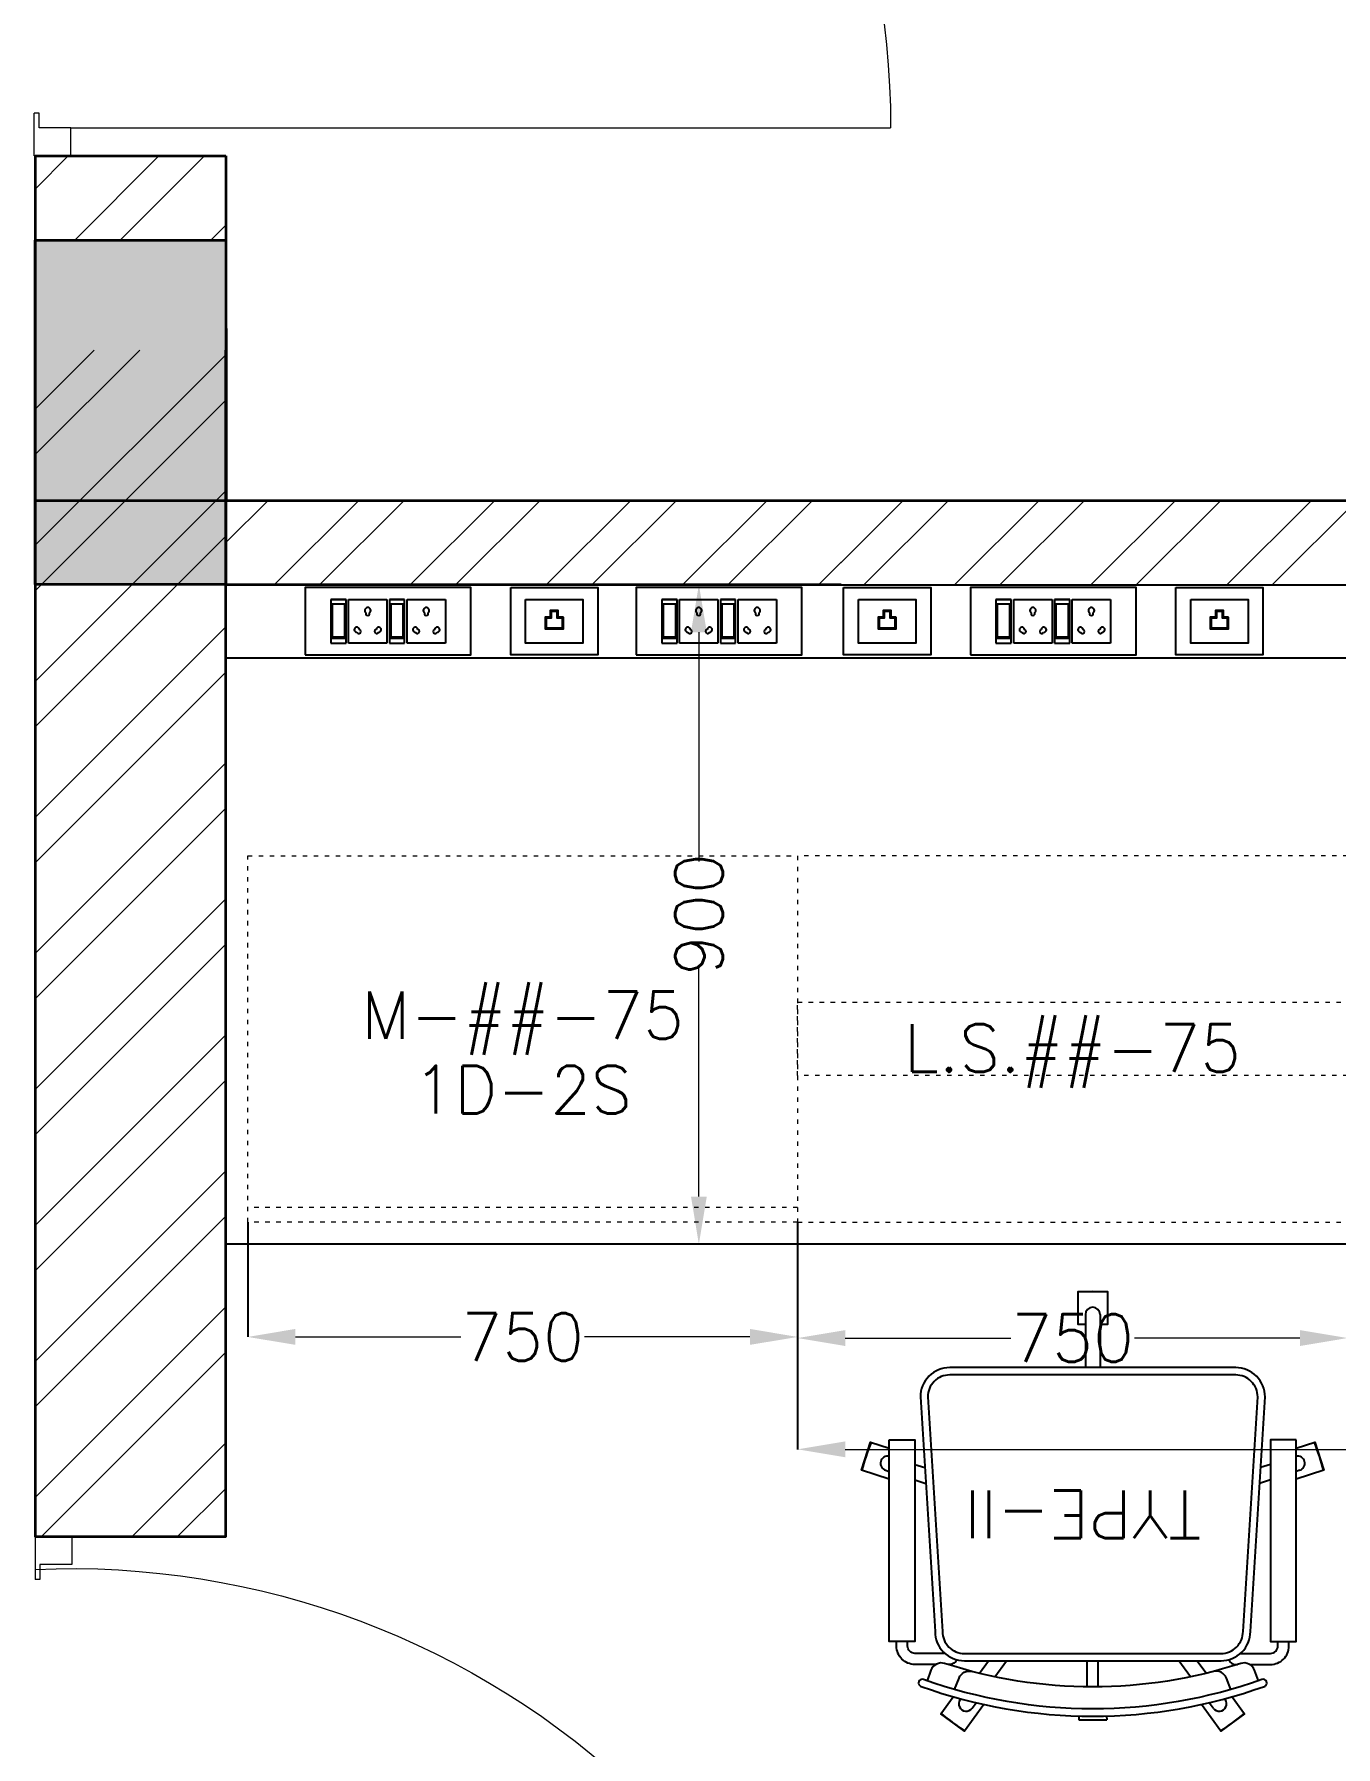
# Model space of a CAD drawing. Extents: x -52083 to 49512, y -145230 to 20224.
# Drawn here: x -30739 to -28964, y -12519 to -10182 of the extents above; entities that cross this region are included whole.
import ezdxf
from ezdxf.enums import TextEntityAlignment as Align

# ---------------------------------------------------------------- set-up
doc = ezdxf.new("R2010")
doc.units = 0
doc.header["$LTSCALE"] = 0.5
doc.header["$MEASUREMENT"] = 0
doc.header["$PDMODE"] = 32
doc.linetypes.add('ACAD_ISO03W100', pattern=[30, 12, -18])
for name, color, linetype, lineweight in [('1200x2100 Door', 5, 'Continuous', 5), ('COL', 1, 'Continuous', 35), ('DIM', 3, 'Continuous', 5), ('Hatch-1', 8, 'Continuous', 5), ('Sa-Block Text', 7, 'Continuous', 18), ('wall-1', 7, 'Continuous', 35)]:
    doc.layers.add(name, color=color, linetype=linetype, lineweight=lineweight)
for name, color, linetype in [('GC-2', 22, 'Continuous'), ('GF-1', 21, 'Continuous'), ('PDF_Text', 5, 'Continuous'), ('SA-6MRP', 1, 'Continuous'), ('SA-6MUP', 223, 'Continuous'), ('SA-FUR', 3, 'Continuous'), ('SA-Lan', 3, 'Continuous')]:
    doc.layers.add(name, color=color, linetype=linetype)
doc.styles.get("Standard").update_dxf_attribs({"font": 'romans.shx'})
doc.dimstyles.new('Sa-dim', dxfattribs={"dimtxt": 65, "dimasz": 65, "dimexe": 0, "dimexo": 0, "dimtad": 0, "dimdec": 0, "dimdsep": 46, "dimtxsty": 'Standard', "dimcen": 0, "dimclrd": 256, "dimclre": 7, "dimclrt": 1, "dimadec": 0, "dimazin": 0, "dimtfac": 1, "dimtdec": 0, "dimtmove": 0, "dimatfit": 3, "dimfxl": 1, "dimlwd": -1, "dimarcsym": 0})
pattern_1 = [(45, (5394.74, 2e-13), (-92.80777, 92.80777), []), (45, (5456.61, 2e-13), (-92.80777, 92.80777), [])]

# ---------------------------------------------------------------- blocks, each defined once
blk = doc.blocks.new('SD 1200x2100')
at = {"layer": '1200x2100 Door'}
for p, q in [((289771.1, 46661.9), (289771.1, 46711.8)), ((289771.1, 46711.8), (289829.5, 46711.8)), ((289771.1, 46661.9), (289771.1, 46711.8)), ((289809.4, 46661.9), (289809.4, 46705.1)), ((289809.4, 46705.1), (289829.5, 46705.1)), ((289829.5, 46705.1), (289829.5, 46711.8)), ((290971.1, 46711.8), (290912.7, 46711.8)), ((290912.7, 46705.1), (290912.7, 46711.8)), ((290932.8, 46705.1), (290912.7, 46705.1)), ((290932.8, 46661.9), (290932.8, 46705.1)), ((290971.1, 46661.9), (290971.1, 46711.8)), ((289771.1, 46661.9), (289809.4, 46661.9)), ((290971.1, 46661.9), (290932.8, 46661.9)), ((290932.8, 46661.9), (290932.8, 45543.9))]:
    blk.add_line(p, q, dxfattribs=at)
blk.add_arc((290932.8, 46661.9), 1118, 177.4426, 270, dxfattribs=at)
blk = doc.blocks.new('*D630')
at = {"layer": 'Defpoints', "color": 0, "transparency": 16777216}
for p in [(-29697.5, -11833.3), (-25497.5, -11833.3), (-29697.5, -12113.3)]:
    blk.add_point(p, dxfattribs=at)
at = {"layer": 'DIM', "color": 7, "lineweight": -2, "transparency": 16777216}
for p, q in [((-29697.5, -11833.3), (-29697.5, -12113.3)), ((-25497.5, -11833.3), (-25497.5, -12113.3))]:
    blk.add_line(p, q, dxfattribs=at)
at = {"layer": 'DIM', "transparency": 16777216}
for p, q in [((-29632.5, -12113.3), (-27696.4, -12113.3)), ((-25562.5, -12113.3), (-27498.6, -12113.3))]:
    blk.add_line(p, q, dxfattribs=at)
for points in [[(-29632.5, -12102.4), (-29632.5, -12124.1), (-29697.5, -12113.3)], [(-25562.5, -12102.4), (-25562.5, -12124.1), (-25497.5, -12113.3)]]:
    blk.add_solid(points, dxfattribs=at)
at = {"layer": 'DIM', "color": 1, "transparency": 16777216, "insert": (-27597.5, -12113.3), "char_height": 65, "attachment_point": 5}
blk.add_mtext('4200', dxfattribs=at)
blk = doc.blocks.new('*U610')
at = {"layer": 'SA-FUR', "color": 230, "linetype": 'ACAD_ISO03W100', "lineweight": 13}
for points in [[(750, 500), (0, 500), (0, 0), (750, 0)], [(750, 200), (0, 200), (0, 300), (750, 300)]]:
    blk.add_lwpolyline(points, close=True, dxfattribs=at)
at = {"layer": 'SA-FUR', "color": 7}
blk.add_attdef('TAG-2', text='', height=65, rotation=180, dxfattribs=at).set_placement((375, 295), align=Align.CENTER)
blk = doc.blocks.new('*D631')
at = {"layer": 'Defpoints', "color": 0, "transparency": 16777216}
for p in [(-29697.5, -11803.3), (-28947.5, -11803.3), (-28947.5, -11961.4)]:
    blk.add_point(p, dxfattribs=at)
at = {"layer": 'DIM', "color": 7, "lineweight": -2, "transparency": 16777216}
for p, q in [((-29697.5, -11803.3), (-29697.5, -11961.4)), ((-28947.5, -11803.3), (-28947.5, -11961.4))]:
    blk.add_line(p, q, dxfattribs=at)
at = {"layer": 'DIM', "transparency": 16777216}
for p, q in [((-29632.5, -11961.4), (-29406.7, -11961.4)), ((-29012.5, -11961.4), (-29238.3, -11961.4))]:
    blk.add_line(p, q, dxfattribs=at)
for points in [[(-29632.5, -11950.6), (-29632.5, -11972.3), (-29697.5, -11961.4)], [(-29012.5, -11950.6), (-29012.5, -11972.3), (-28947.5, -11961.4)]]:
    blk.add_solid(points, dxfattribs=at)
at = {"layer": 'DIM', "color": 1, "transparency": 16777216, "insert": (-29322.5, -11961.4), "char_height": 65, "attachment_point": 5}
blk.add_mtext('750', dxfattribs=at)
blk = doc.blocks.new('PCH-7022')
at = {"layer": 'GC-2', "color": 30, "ltscale": 10}
for p, q in [((-18.7, 254.1), (-19.1, 259.1)), ((18.7, 254.1), (19.1, 259.1)), ((-164.5, 243.5), (-159, 235.9)), ((164.5, 243.5), (159, 235.9)), ((-180.7, 231.7), (-179.9, 230.6)), ((-7.5, 214.3), (-7.5, 178.7)), ((7.5, 214.3), (7.5, 178.7)), ((180.7, 231.7), (179.9, 230.6)), ((-154.6, 195.8), (-142.2, 178.7)), ((-133.4, 200.6), (-117.5, 178.7)), ((133.4, 200.6), (117.5, 178.7)), ((154.6, 195.8), (142.2, 178.7)), ((-242.5, -68.3), (-227.6, -63.4)), ((242.5, -68.3), (227.6, -63.4)), ((-282.4, -81.2), (-277.5, -79.7)), ((-242.5, -89.3), (-229, -84.9)), ((242.5, -89.3), (229, -84.9)), ((282.4, -81.2), (277.5, -79.7)), ((-10, -293.7), (-10, -221.3)), ((10, -293.7), (10, -221.3))]:
    blk.add_line(p, q, dxfattribs=at)
for points in [[(-190.2, 227.7), (-207.2, 251.2), (-174.8, 274.7), (-148.4, 238.3)], [(148.4, 238.3), (174.8, 274.7), (207.2, 251.2), (190.2, 227.7)], [(-277.5, -111.2), (-302.9, -119.5), (-315.3, -81.4), (-277.5, -69.1)], [(277.5, -69.1), (315.3, -81.4), (302.9, -119.5), (277.5, -111.2)], [(10, -280), (20, -280), (20, -325), (-20, -325), (-20, -280), (-10, -280)]]:
    blk.add_lwpolyline(points, dxfattribs=at)
for points in [[(19.1, 259.1, 0.013665), (-19.1, 259.1)], [(-225.9, 205.9), (-220.6, 191.5, 0.403288), (-201.9, 182.4), (-201.9, 182.4, -0.158526), (201.9, 182.4), (201.9, 182.4, 0.403288), (220.6, 191.5), (225.9, 205.9)], [(-193.1, 216.5, 0.029136), (-192.6, 216.6)], [(-188.5, 217.8), (-182.3, 202.3, 0.378791), (-164.6, 193.3)], [(188.5, 217.8), (182.3, 202.3), (182.3, 202.3, -0.378791), (164.6, 193.3)], [(192.6, 216.6, 0.029136), (193.1, 216.5, 0.029136)], [(-214.2, 183.7), (-242.5, 183.7, 0.414214), (-267.5, 158.7), (-267.5, 152.3)], [(-201.5, 168.7), (-242.5, 168.7, 0.414214), (-252.5, 158.7), (-252.5, 152.3)], [(-185.7, 177.3, 0.311343), (-195, 183.7), (-197.6, 183.7)], [(185.7, 177.3, -0.311343), (195, 183.7), (197.6, 183.7)], [(201.5, 168.7), (242.5, 168.7, -0.414214), (252.5, 158.7), (252.5, 152.3)], [(214.2, 183.7), (242.5, 183.7, -0.414214), (267.5, 158.7), (267.5, 152.3)]]:
    blk.add_lwpolyline(points, format="xyb", dxfattribs=at)
for points in [[(-234.1, 213.6), (-234.1, 213.6, 0.416344), (-237.1, 207.2, 0.412086), (-230.7, 204.2), (-230.7, 204.2, -0.174031), (230.7, 204.2), (230.7, 204.2, 0.412086), (237.1, 207.2), (237.1, 207.2, 0.416344), (234.1, 213.6), (234.1, 213.6, 0.174031)], [(-195, -221.3), (195, -221.3, 0.414214), (235, -181.3), (215, 138.7, 0.414214), (175, 178.7), (-175, 178.7, 0.414214), (-215, 138.7), (-235, -181.3, 0.414214)], [(-195, -211.3), (195, -211.3, 0.414214), (225, -181.3), (205, 138.7, 0.414214), (175, 168.7), (-175, 168.7, 0.414214), (-205, 138.7), (-225, -181.3, 0.414214)]]:
    blk.add_lwpolyline(points, format="xyb", close=True, dxfattribs=at)
for points in [[(-237.1, 207.2), (-237.1, 207.2)], [(-277.5, -122.7), (-242.5, -122.7), (-242.5, 152.3), (-277.5, 152.3)], [(277.5, -122.7), (242.5, -122.7), (242.5, 152.3), (277.5, 152.3)]]:
    blk.add_lwpolyline(points, close=True, dxfattribs=at)
for centre, radius, start, end in [((0, 0), 325, 122.4719, 129.5281), ((0, 0), 325, 50.4719, 57.5281), ((-172.6, 237.6), 10, 36, 216), ((172.6, 237.6), 10, 324, 144), ((0, 0), 325, 194.4719, 201.5281), ((-279.3, -90.7), 10, 108, 280.2877), ((279.3, -90.7), 10, 259.7123, 72), ((0, 0), 325, 338.4719, 345.5281), ((0, -293.7), 10, 180, 0), ((0, 0), 325, 266.4719, 273.5281)]:
    blk.add_arc(centre, radius, start, end, dxfattribs=at)
at = {"layer": 'PDF_Text', "insert": (13.6, -21), "char_height": 65, "width": 310.353, "attachment_point": 5}
blk.add_mtext('{\\C1;TYPE-II}', dxfattribs=at)
blk = doc.blocks.new('*U614')
for points in [[(-59.4, 46), (59.4, 46), (59.4, -46), (-59.4, -46)], [(-39.1, 29.8), (39.1, 29.8), (39.1, -29.8), (-39.1, -29.8)], [(12.4, 5.6), (5.4, 5.6), (5.4, 14.6), (-5.4, 14.6), (-5.4, 5.6), (-12.4, 5.6), (-12.4, -10.5), (12.4, -10.5)], [(11.1, 4.3), (4.1, 4.3), (4.1, 13.4), (-4.1, 13.4), (-4.1, 4.3), (-11.1, 4.3), (-11.1, -9.2), (11.1, -9.2)]]:
    blk.add_lwpolyline(points, close=True)
at = {"layer": 'Sa-Block Text', "flags": 1}
for tag, p in [('PROJECTNAME', (15.2, 670.6)), ('FLOOR', (15.2, 581.1)), ('LABNAME', (15.2, 471.6)), ('ITEMNO:', (15.2, 374.3))]:
    blk.add_attdef(tag, text='', height=65, dxfattribs=at).set_placement(p, align=Align.MIDDLE_CENTER)
at = {"layer": 'Sa-Block Text'}
blk.add_attdef('CATALOGUE', text='', height=65, dxfattribs=at).set_placement((15.2, 223), align=Align.MIDDLE_CENTER)
blk = doc.blocks.new('*U613')
for p, q in [((-78.1, 29.8), (-78.1, -29.8)), ((-78.1, 29.8), (-78.1, -29.8)), ((-57.3, 29.8), (-78.1, 29.8)), ((-78.1, 29.8), (-57.3, 29.8)), ((-57.3, -29.8), (-57.3, 29.8)), ((-53.9, 29.8), (-1.7, 29.8)), ((-53.9, -29.8), (-53.9, 29.8)), ((-1.7, 29.8), (-1.7, -29.8)), ((1.7, 29.8), (1.7, -29.8)), ((1.7, 29.8), (1.7, -29.8)), ((22.5, 29.8), (1.7, 29.8)), ((1.7, 29.8), (22.5, 29.8)), ((22.5, -29.8), (22.5, 29.8)), ((25.9, -29.8), (25.9, 29.8)), ((25.9, 29.8), (78.1, 29.8)), ((78.1, 29.8), (78.1, -29.8)), ((-76.3, 23.3), (-76.3, -23.3)), ((-59.1, 23.3), (-76.3, 23.3)), ((-59.1, -23.3), (-59.1, 23.3)), ((3.5, 23.3), (3.5, -23.3)), ((20.7, 23.3), (3.5, 23.3)), ((20.7, -23.3), (20.7, 23.3)), ((-76.3, -21.2), (-59.1, -21.2)), ((-76.3, -23.3), (-59.1, -23.3)), ((3.5, -21.2), (20.7, -21.2)), ((3.5, -23.3), (20.7, -23.3)), ((-78.1, -29.8), (-57.3, -29.8)), ((-1.7, -29.8), (-53.9, -29.8)), ((1.7, -29.8), (22.5, -29.8)), ((78.1, -29.8), (25.9, -29.8))]:
    blk.add_line(p, q)
blk.add_lwpolyline([(-113, -46), (113, -46), (113, 46), (-113, 46)], close=True)
for centre, radius, start, end in [((-27.8, 14.7), 4.06, 307.1584, 232.8416), ((-27.8, 10.6), 2.59, 161.4031, 18.5969), ((52, 14.7), 4.06, 307.1584, 232.8416), ((52, 10.6), 2.59, 161.4031, 18.5969), ((-42.7, -11.6), 3.5, 5.2689, 272.51), ((-39.9, -14), 2.82, 202.6838, 75.0951), ((-15.7, -14), 2.82, 104.9049, 337.3162), ((-12.9, -11.6), 3.5, 267.49, 174.7311), ((37.1, -11.6), 3.5, 5.2689, 272.51), ((39.9, -14), 2.82, 202.6838, 75.0951), ((64.1, -14), 2.82, 104.9049, 337.3162), ((66.9, -11.6), 3.5, 267.49, 174.7311)]:
    blk.add_arc(centre, radius, start, end)
at = {"layer": 'Sa-Block Text', "flags": 1}
for tag, p in [('PROJECTNAME', (14.8, 619.1)), ('FLOOR', (14.8, 529.6)), ('LABNAME', (14.8, 420.1)), ('ITEMNO:', (14.8, 322.8))]:
    blk.add_attdef(tag, text='', height=65, dxfattribs=at).set_placement(p, align=Align.MIDDLE_CENTER)
at = {"layer": 'Sa-Block Text'}
blk.add_attdef('CATALOGUE', text='', height=65, dxfattribs=at).set_placement((14.8, 173.9), align=Align.MIDDLE_CENTER)
blk = doc.blocks.new('*U91')
at = {"layer": 'SA-FUR', "color": 230, "linetype": 'ACAD_ISO03W100', "lineweight": 13}
blk.add_line((750, 20), (0, 20), dxfattribs=at)
blk.add_lwpolyline([(0, 500), (750, 500), (750, 0), (0, 0)], close=True, dxfattribs=at)
at = {"layer": 'SA-FUR', "color": 7}
for tag, p in [('TAG', (375, 250)), ('TAG-2', (375, 148.4))]:
    blk.add_attdef(tag, text='', height=65, dxfattribs=at).set_placement(p, align=Align.CENTER)
blk = doc.blocks.new('*D680')
at = {"layer": 'Defpoints', "color": 0, "transparency": 16777216}
for p in [(-30447.5, -11803.3), (-29697.5, -11803.3), (-29697.5, -11959.9)]:
    blk.add_point(p, dxfattribs=at)
at = {"layer": 'DIM', "color": 7, "lineweight": -2, "transparency": 16777216}
for p, q in [((-30447.5, -11803.3), (-30447.5, -11959.9)), ((-29697.5, -11803.3), (-29697.5, -11959.9))]:
    blk.add_line(p, q, dxfattribs=at)
at = {"layer": 'DIM', "transparency": 16777216}
for p, q in [((-30382.5, -11959.9), (-30156.7, -11959.9)), ((-29762.5, -11959.9), (-29988.3, -11959.9))]:
    blk.add_line(p, q, dxfattribs=at)
for points in [[(-30382.5, -11949), (-30382.5, -11970.7), (-30447.5, -11959.9)], [(-29762.5, -11949), (-29762.5, -11970.7), (-29697.5, -11959.9)]]:
    blk.add_solid(points, dxfattribs=at)
at = {"layer": 'DIM', "color": 1, "transparency": 16777216, "insert": (-30072.5, -11959.9), "char_height": 65, "attachment_point": 5}
blk.add_mtext('750', dxfattribs=at)
blk = doc.blocks.new('*D681')
at = {"layer": 'Defpoints', "color": 0, "transparency": 16777216}
for p in [(-29638.3, -10933.3), (-29832.2, -11833.3), (-29638.3, -11833.3)]:
    blk.add_point(p, dxfattribs=at)
at = {"layer": 'Hatch-1', "color": 7, "lineweight": -2, "transparency": 16777216}
for p, q in [((-29638.3, -10933.3), (-29832.2, -10933.3)), ((-29638.3, -11833.3), (-29832.2, -11833.3))]:
    blk.add_line(p, q, dxfattribs=at)
at = {"layer": 'Hatch-1', "transparency": 16777216}
for p, q in [((-29832.2, -10998.3), (-29832.2, -11311)), ((-29832.2, -11768.3), (-29832.2, -11455.6))]:
    blk.add_line(p, q, dxfattribs=at)
for points in [[(-29843, -10998.3), (-29821.4, -10998.3), (-29832.2, -10933.3)], [(-29843, -11768.3), (-29821.4, -11768.3), (-29832.2, -11833.3)]]:
    blk.add_solid(points, dxfattribs=at)
at = {"layer": 'Hatch-1', "color": 1, "transparency": 16777216, "insert": (-29832.2, -11383.3), "char_height": 65, "attachment_point": 5, "rotation": 90}
blk.add_mtext('900', dxfattribs=at)
blk = doc.blocks.new('*U615')
at = {"ltscale": 300}
for p, q in [((-78.1, 29.8), (-78.1, -29.8)), ((-78.1, 29.8), (-78.1, -29.8)), ((-57.3, 29.8), (-78.1, 29.8)), ((-78.1, 29.8), (-57.3, 29.8)), ((-57.3, -29.8), (-57.3, 29.8)), ((-53.9, 29.8), (-1.7, 29.8)), ((-53.9, -29.8), (-53.9, 29.8)), ((-1.7, 29.8), (-1.7, -29.8)), ((1.7, 29.8), (1.7, -29.8)), ((1.7, 29.8), (1.7, -29.8)), ((22.5, 29.8), (1.7, 29.8)), ((1.7, 29.8), (22.5, 29.8)), ((22.5, -29.8), (22.5, 29.8)), ((25.9, -29.8), (25.9, 29.8)), ((25.9, 29.8), (78.1, 29.8)), ((78.1, 29.8), (78.1, -29.8)), ((-76.3, 23.3), (-76.3, -23.3)), ((-59.1, 23.3), (-76.3, 23.3)), ((-59.1, -23.3), (-59.1, 23.3)), ((3.5, 23.3), (3.5, -23.3)), ((20.7, 23.3), (3.5, 23.3)), ((20.7, -23.3), (20.7, 23.3)), ((-76.3, -21.2), (-59.1, -21.2)), ((-76.3, -23.3), (-59.1, -23.3)), ((3.5, -21.2), (20.7, -21.2)), ((3.5, -23.3), (20.7, -23.3)), ((-78.1, -29.8), (-57.3, -29.8)), ((-1.7, -29.8), (-53.9, -29.8)), ((1.7, -29.8), (22.5, -29.8)), ((78.1, -29.8), (25.9, -29.8))]:
    blk.add_line(p, q, dxfattribs=at)
blk.add_lwpolyline([(-113, -46), (113, -46), (113, 46), (-113, 46)], close=True, dxfattribs=at)
for centre, radius, start, end in [((-27.8, 14.7), 4.06, 307.1584, 232.8416), ((-27.8, 10.6), 2.59, 161.4031, 18.5969), ((52, 14.7), 4.06, 307.1584, 232.8416), ((52, 10.6), 2.59, 161.4031, 18.5969), ((-42.7, -11.6), 3.5, 5.2689, 272.51), ((-39.9, -14), 2.82, 202.6838, 75.0951), ((-15.7, -14), 2.82, 104.9049, 337.3162), ((-12.9, -11.6), 3.5, 267.49, 174.7311), ((37.1, -11.6), 3.5, 5.2689, 272.51), ((39.9, -14), 2.82, 202.6838, 75.0951), ((64.1, -14), 2.82, 104.9049, 337.3162), ((66.9, -11.6), 3.5, 267.49, 174.7311)]:
    blk.add_arc(centre, radius, start, end, dxfattribs=at)
at = {"layer": 'Sa-Block Text', "flags": 1}
for tag, p in [('PROJECTNAME', (102.4, 776)), ('FLOOR', (102.4, 686.5)), ('LABNAME', (102.4, 577)), ('ITEMNO:', (102.4, 479.7))]:
    blk.add_attdef(tag, text='', height=65, dxfattribs=at).set_placement(p, align=Align.MIDDLE_CENTER)
at = {"layer": 'Sa-Block Text'}
blk.add_attdef('CATALOGUE', text='', height=65, dxfattribs=at).set_placement((102.4, 360.5), align=Align.MIDDLE_CENTER)

msp = doc.modelspace()

# ---------------------------------------------------------------- hatches: boundary and pattern name
at = {"layer": 'COL'}
h = msp.add_hatch(color=256, dxfattribs=at)
h.dxf.hatch_style = 1
h.paths.add_polyline_path([(-30477.5, -10463.3), (-30737.5, -10463.3), (-30737.5, -10933.3), (-30477.5, -10933.3)])
at = {"layer": 'Hatch-1'}
h = msp.add_hatch(dxfattribs=at)
h.set_pattern_fill('ANSI32,_O', color=256, scale=350)
h.set_pattern_definition(pattern_1)
h.paths.add_polyline_path([(-30737.5, -10348.3), (-30477.5, -10348.3), (-30477.5, -10463.3), (-30737.5, -10463.3)])
h = msp.add_hatch(dxfattribs=at)
h.set_pattern_fill('ANSI32,_O', color=256, scale=350)
h.set_pattern_definition([(45, (-126029.9, 2e-13), (-92.80777, 92.80777), []), (45, (-125968.02, 2e-13), (-92.80777, 92.80777), [])])
h.paths.add_polyline_path([(-30477.5, -10613.3), (-30737.5, -10613.3), (-30737.5, -12232.3), (-30477.5, -12232.3)])

# ---------------------------------------------------------------- linework, layer by layer
at = {"layer": 'COL', "elevation": 2637.8}
msp.add_lwpolyline([(-30737.5, -10463.3), (-30477.5, -10463.3), (-30477.5, -10933.3), (-30737.5, -10933.3)], close=True, dxfattribs=at)
at = {"layer": 'Hatch-1', "elevation": 2637.8}
msp.add_lwpolyline([(-30737.5, -10348.3), (-30477.5, -10348.3), (-30477.5, -10463.3), (-30737.5, -10463.3)], close=True, dxfattribs=at)
at = {"layer": 'SA-FUR'}
for p, q in [((-30477.5, -11833.3, 2637.8), (-30477.5, -10933.3, 2637.8)), ((-30477.5, -11683.3, 2637.8), (-30477.5, -11033.3, 2637.8)), ((-25497.5, -11833.3, 2637.8), (-30477.5, -11833.3, 2637.8))]:
    msp.add_line(p, q, dxfattribs=at)
at = {"layer": 'SA-FUR', "elevation": 2637.8}
msp.add_lwpolyline([(-30477.5, -11033.3), (-24417.5, -11033.3), (-24417.5, -10933.3), (-30477.5, -10933.3)], close=True, dxfattribs=at)
at = {"layer": 'wall-1', "color": 7}
for p, q in [((-30737.5, -10348.3, 2637.8), (-30477.5, -10348.2, 2637.8)), ((-30476.7, -10933.3, 2637.8), (-24317.5, -10933.3, 2637.8))]:
    msp.add_line(p, q, dxfattribs=at)
at = {"layer": 'wall-1', "color": 7, "elevation": 2637.8}
for points in [[(-30737.5, -10348.3), (-30737.5, -10818.3), (-30476.6, -10818.3), (-30476.7, -10348.3)], [(-30737.5, -10613.3), (-30737.5, -12232.3), (-30477.5, -12232.3), (-30477.5, -10613.3)]]:
    msp.add_lwpolyline(points, dxfattribs=at)

# ---------------------------------------------------------------- block references
at = {"layer": '1200x2100 Door', "xscale": -1, "rotation": 90}
for p in [(15973.2, 280622.8, 2637.8), (15974.3, 277538.8, 2637.8)]:
    msp.add_blockref('SD 1200x2100', p, dxfattribs=at)
at = {"layer": 'GF-1', "color": 7, "rotation": 180}
msp.add_blockref('PCH-7022', (-29295.1, -12223.1, 2637.8), dxfattribs=at)
at = {"layer": 'SA-6MRP', "color": 7}
msp.add_blockref('*U615', (-29804.6, -10983.3, 2637.8), dxfattribs=at)
at = {"layer": 'SA-6MUP', "color": 7}
for p in [(-30256, -10983.3, 2637.8), (-29348.9, -10983.3, 2637.8)]:
    msp.add_blockref('*U613', p, dxfattribs=at)
at = {"layer": 'SA-FUR'}
msp.add_blockref('*U91', (-30447.5, -11803.3, 2637.8), dxfattribs=at).add_auto_attribs({'TAG': 'M-##-75', 'TAG-2': '1D-2S'})
at = {"layer": 'SA-FUR', "rotation": 180}
msp.add_blockref('*U610', (-28947.5, -11303.3, 2637.8), dxfattribs=at).add_auto_attribs({'TAG-2': 'L.S.##-75'})
at = {"layer": 'SA-Lan', "color": 7}
for p in [(-30029.4, -10983.3, 2637.8), (-29575.4, -10983.3, 2637.8), (-29122.3, -10983.3, 2637.8)]:
    msp.add_blockref('*U614', p, dxfattribs=at)

# ---------------------------------------------------------------- dimensions: what is measured, and where the dimension line sits
at = {"layer": 'DIM', "color": 7}
dim = msp.add_linear_dim(base=(-29697.5, -11959.9, 2637.8), p1=(-30447.5, -11803.3, 2637.8), p2=(-29697.5, -11803.3, 2637.8), dimstyle='Sa-dim', override={"dimtmove": 1}, dxfattribs=at)
dim.commit()
dim.dimension.update_dxf_attribs({"geometry": '*D680', "text_midpoint": (-30072.5, -11959.9, 2637.8)})
at = {"layer": 'DIM', "color": 5}
dim = msp.add_linear_dim(base=(-28947.5, -11961.4, 2637.8), p1=(-29697.5, -11803.3, 2637.8), p2=(-28947.5, -11803.3, 2637.8), dimstyle='Sa-dim', override={"dimtmove": 1}, dxfattribs=at)
dim.commit()
dim.dimension.update_dxf_attribs({"geometry": '*D631', "text_midpoint": (-29322.5, -11961.4, 2637.8)})
dim = msp.add_linear_dim(base=(-29697.5, -12113.3, 2637.8), p1=(-25497.5, -11833.3, 2637.8), p2=(-29697.5, -11833.3, 2637.8), dimstyle='Sa-dim', dxfattribs=at)
dim.commit()
dim.dimension.update_dxf_attribs({"geometry": '*D630', "text_midpoint": (-27597.5, -12113.3, 2637.8)})

# ---------------------------------------------------------------- wipeouts: each hides what was drawn before it
at = {"color": 5}
msp.add_wipeout([(-28188.3, -10883.3), (-28188.3, -10833.3), (-29588.3, -10833.3), (-29588.3, -10883.3)], dxfattribs=at).translate(0, 0, 2637.8)

# ---------------------------------------------------------------- next in the draw order: wipeouts: each hides what was drawn before it
msp.add_wipeout([(-28138.3, -10933.3), (-28138.3, -10783.3), (-29638.3, -10783.3), (-29638.3, -10933.3)], dxfattribs=at).translate(0, 0, 2637.8)

# ---------------------------------------------------------------- next in the draw order: hatches: boundary and pattern name
at = {"layer": 'Hatch-1'}
h = msp.add_hatch(dxfattribs=at)
h.set_pattern_fill('ANSI32,_O', color=256, scale=350)
h.set_pattern_definition(pattern_1)
h.paths.add_polyline_path([(-30477.5, -10933.3), (-24317.5, -10933.3), (-24317.5, -10818.3), (-30477.5, -10818.3)])

# ---------------------------------------------------------------- next in the draw order: linework, layer by layer
at = {"layer": 'Hatch-1', "elevation": 2637.8}
msp.add_lwpolyline([(-30477.5, -10933.3), (-24317.5, -10933.3), (-24317.5, -10818.3), (-30477.5, -10818.3)], close=True, dxfattribs=at)
at = {"layer": 'wall-1', "color": 7}
msp.add_line((-30476.6, -10818.3, 2637.8), (-24317.5, -10818.3, 2637.8), dxfattribs=at)

# ---------------------------------------------------------------- next in the draw order: dimensions: what is measured, and where the dimension line sits
at = {"layer": 'Hatch-1'}
dim = msp.add_aligned_dim(p1=(-29638.3, -10933.3, 2637.8), p2=(-29638.3, -11833.3, 2637.8), distance=-193.9, dimstyle='Sa-dim', dxfattribs=at)
dim.commit()
dim.dimension.update_dxf_attribs({"geometry": '*D681', "text_midpoint": (-29832.2, -11383.3, 2637.8)})

doc.saveas('drawing.dxf')
